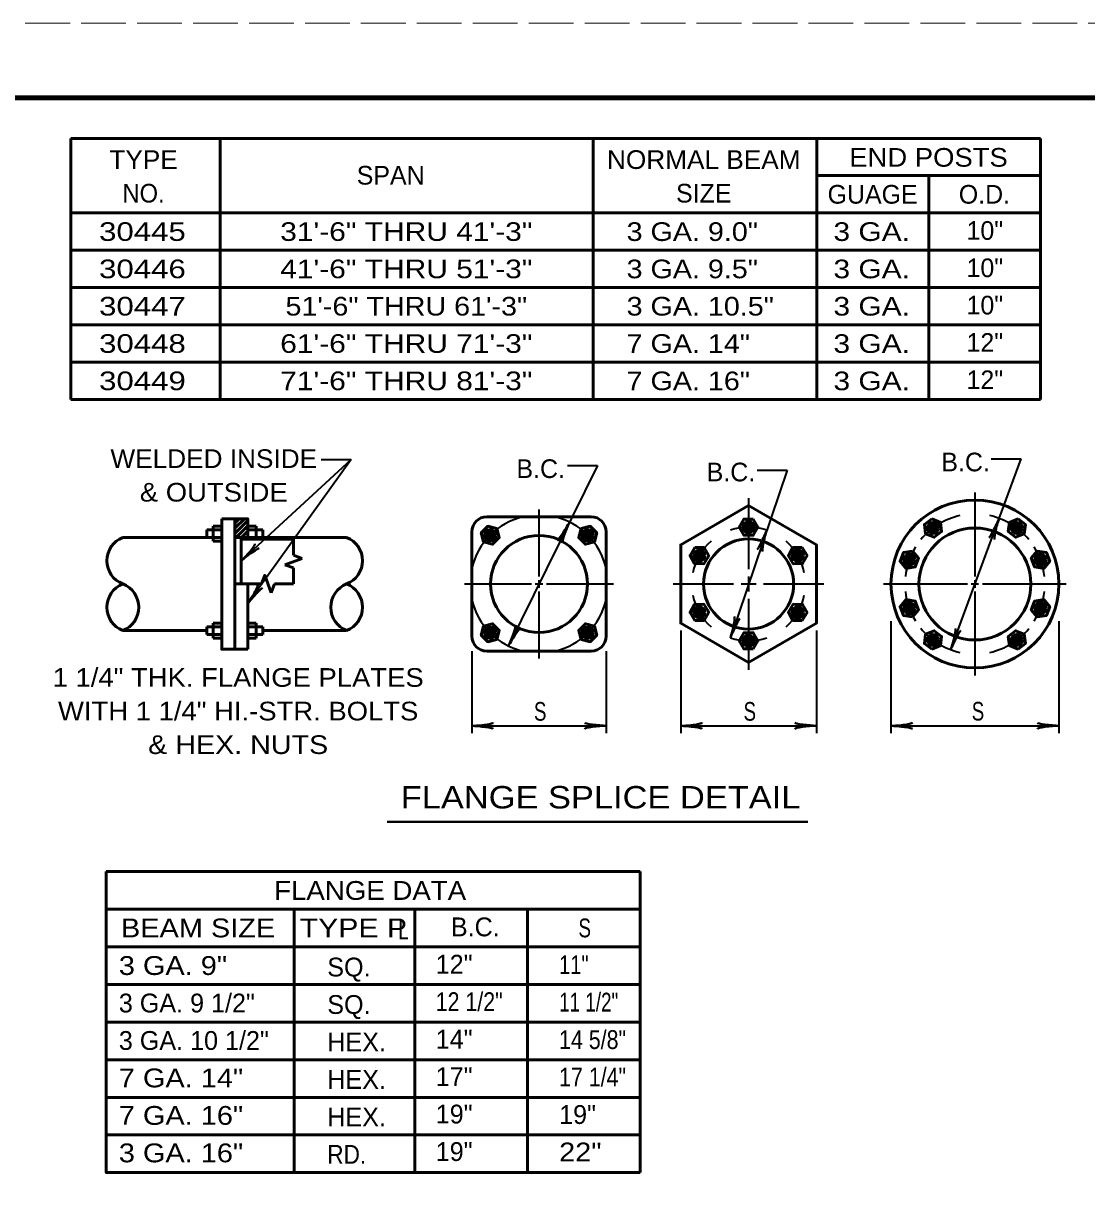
# Model space of a CAD drawing. Extents: x -7 to 673, y 0 to 440.
# Drawn here: x 398.1 to 540.7, y 285.1 to 440.3 of the extents above; entities that cross this region are included whole.
import ezdxf
from ezdxf.enums import TextEntityAlignment as Align

# ---------------------------------------------------------------- set-up
doc = ezdxf.new("R2010")
doc.units = 0
doc.linetypes.add('LONG_DASHED', pattern=[7.5, 6, -1.5])
for name, color, linetype, lineweight in [('1', 7, 'Continuous', 35), ('4', 7, 'Continuous', 53), ('61', 7, 'Continuous', 35)]:
    doc.layers.add(name, color=color, linetype=linetype, lineweight=lineweight)

msp = doc.modelspace()

# ---------------------------------------------------------------- hatches: boundary and pattern name
at = {"layer": '1'}
for points in [[(495.534, 372.06, 1), (495.146, 373.509, 1)], [(519.602, 372.071, 1), (520.515, 373.261, 1)], [(531.765, 372.071, 1), (530.852, 373.261, 1)], [(461.456, 371.707, 1), (459.956, 371.707, 1)], [(474.537, 371.707, 1), (473.037, 371.707, 1)], [(489.463, 368.768, 1), (488.022, 369.183, 1)], [(501.217, 368.768, 1), (502.658, 369.183, 1)], [(516.207, 368.105, 1), (517.572, 368.726, 1)], [(535.16, 368.105, 1), (533.794, 368.726, 1)], [(489.463, 361.564, 1), (488.022, 361.149, 1)], [(501.217, 361.564, 1), (502.658, 361.149, 1)], [(516.207, 362.226, 1), (517.572, 361.605, 1)], [(535.16, 362.226, 1), (533.794, 361.605, 1)], [(461.456, 358.625, 1), (459.956, 358.625, 1)], [(474.537, 358.625, 1), (473.037, 358.625, 1)], [(495.534, 358.272, 1), (495.146, 356.823, 1)], [(519.602, 358.261, 1), (520.515, 357.071, 1)], [(531.765, 358.261, 1), (530.852, 357.071, 1)]]:
    msp.add_hatch(color=256, dxfattribs=at).paths.add_polyline_path(points)

# ---------------------------------------------------------------- linework, layer by layer
at = {"layer": '1', "lineweight": 53}
for p, q in [((404.495, 424.874), (534.495, 424.874)), ((404.495, 424.874), (404.495, 389.874)), ((424.495, 424.874), (424.495, 389.874)), ((474.495, 424.874), (474.495, 389.874)), ((504.495, 424.874), (504.495, 389.874)), ((534.495, 424.874), (534.495, 389.874)), ((504.495, 419.874), (534.495, 419.874)), ((519.495, 419.874), (519.495, 389.874)), ((404.495, 414.874), (534.495, 414.874)), ((404.495, 409.874), (534.495, 409.874)), ((404.495, 404.874), (534.495, 404.874)), ((404.495, 399.874), (534.495, 399.874)), ((404.495, 394.874), (534.495, 394.874)), ((404.495, 389.874), (534.495, 389.874)), ((460.247, 374.166), (474.247, 374.166)), ((423.584, 372.916), (423.584, 370.916)), ((423.584, 372.916), (424.709, 372.916)), ((424.709, 373.916), (426.459, 373.916)), ((426.459, 373.336), (427.04, 373.916)), ((426.459, 372.628), (427.747, 373.916)), ((426.459, 371.921), (428.209, 373.671)), ((426.661, 371.416), (428.209, 372.964)), ((428.209, 372.916), (429.334, 372.916)), ((429.334, 372.916), (429.334, 371.166)), ((411.459, 371.416), (422.709, 371.416)), ((422.709, 372.416), (424.709, 372.416)), ((422.709, 372.416), (422.709, 371.416)), ((422.709, 371.416), (424.709, 371.416)), ((426.459, 371.416), (426.459, 356.416)), ((427.334, 365.166), (427.334, 371.416)), ((427.334, 371.166), (434.334, 371.166)), ((427.368, 371.416), (428.209, 372.257)), ((428.075, 371.416), (428.209, 371.55)), ((428.209, 372.416), (430.209, 372.416)), ((428.209, 371.416), (441.459, 371.416)), ((428.209, 371.416), (428.209, 371.166)), ((429.334, 371.416), (430.209, 371.416)), ((430.209, 372.416), (430.209, 371.416)), ((434.334, 371.166), (434.334, 369.02)), ((458.247, 358.166), (458.247, 372.166)), ((476.247, 358.166), (476.247, 372.166)), ((423.584, 370.916), (424.709, 370.916)), ((435.508, 368.593), (433.161, 367.739)), ((434.334, 369.02), (435.508, 368.593)), ((434.334, 367.312), (433.161, 367.739)), ((434.334, 367.312), (434.334, 365.166)), ((426.459, 365.166), (429.209, 365.166)), ((429.209, 365.166), (430.064, 365.166)), ((431.772, 365.166), (431.345, 363.993)), ((431.772, 365.166), (434.334, 365.166)), ((411.459, 358.916), (422.709, 358.916)), ((422.709, 359.416), (422.709, 358.416)), ((422.709, 359.416), (424.709, 359.416)), ((423.584, 359.916), (423.584, 357.916)), ((423.584, 359.916), (424.709, 359.916)), ((428.209, 359.916), (429.334, 359.916)), ((428.209, 359.416), (430.209, 359.416)), ((429.334, 359.916), (429.334, 357.916)), ((430.209, 359.416), (430.209, 358.416)), ((430.209, 358.916), (441.459, 358.916)), ((422.709, 358.416), (424.709, 358.416)), ((423.584, 357.916), (424.709, 357.916)), ((428.209, 358.416), (430.209, 358.416)), ((428.209, 357.916), (429.334, 357.916)), ((460.247, 356.166), (474.247, 356.166)), ((409.243, 326.625), (480.823, 326.625)), ((480.823, 326.625), (480.823, 286.305)), ((409.243, 321.585), (480.823, 321.585)), ((434.443, 321.585), (434.443, 286.305)), ((450.583, 321.585), (450.583, 286.305)), ((465.703, 321.585), (465.703, 286.305)), ((409.243, 316.545), (480.823, 316.545)), ((409.243, 311.505), (480.823, 311.505)), ((409.243, 306.465), (480.823, 306.465)), ((409.243, 301.425), (480.823, 301.425)), ((409.243, 296.385), (480.823, 296.385)), ((409.243, 291.345), (480.823, 291.345))]:
    msp.add_line(p, q, dxfattribs=at)
at = {"layer": '1'}
for p, q in [((522.438, 356.371), (531.871, 381.935)), ((527.871, 381.935), (531.871, 381.935)), ((427.334, 368.291), (442.059, 381.837)), ((442.059, 381.837), (428.209, 362.541)), ((438.059, 381.837), (442.059, 381.837)), ((475.082, 381.064), (463.169, 356.892)), ((471.082, 381.064), (475.082, 381.064)), ((500.493, 380.438), (492.904, 357.947)), ((496.493, 380.438), (500.493, 380.438)), ((525.683, 377.416), (525.683, 366.166)), ((495.34, 376.666), (495.34, 367.166)), ((467.247, 375.166), (467.247, 366.166)), ((457.247, 365.166), (466.247, 365.166)), ((466.747, 365.166), (467.747, 365.166)), ((467.247, 365.666), (467.247, 364.666)), ((468.247, 365.166), (477.247, 365.166)), ((485.247, 365.166), (493.34, 365.166)), ((494.34, 365.166), (496.34, 365.166)), ((495.34, 366.166), (495.34, 364.166)), ((497.34, 365.166), (505.433, 365.166)), ((513.433, 365.166), (524.683, 365.166)), ((525.183, 365.166), (526.183, 365.166)), ((525.683, 365.666), (525.683, 364.666)), ((526.683, 365.166), (537.933, 365.166)), ((467.247, 364.166), (467.247, 355.166)), ((525.683, 364.166), (525.683, 352.916)), ((495.34, 363.166), (495.34, 353.666)), ((514.433, 360.166), (514.433, 345.166)), ((536.933, 360.166), (536.933, 345.166)), ((486.247, 358.916), (486.247, 345.166)), ((504.433, 358.916), (504.433, 345.166)), ((458.247, 356.166), (458.247, 345.166)), ((476.247, 356.166), (476.247, 345.166)), ((458.247, 346.166), (476.247, 346.166)), ((486.247, 346.166), (504.433, 346.166)), ((514.433, 346.166), (536.933, 346.166))]:
    msp.add_line(p, q, dxfattribs=at)
at = {"layer": '1', "lineweight": 40}
msp.add_line((446.877, 333.316), (503.275, 333.316), dxfattribs=at)
at = {"layer": '1', "lineweight": 53}
for points in [[(495.34, 375.666), (486.247, 370.416), (486.247, 359.916), (495.34, 354.666), (504.433, 359.916), (504.433, 370.416)], [(426.459, 371.416), (426.459, 373.916), (428.209, 373.916), (428.209, 371.416)]]:
    msp.add_lwpolyline(points, close=True, dxfattribs=at)
for points in [[(424.709, 373.916), (424.709, 356.416), (428.209, 356.416)], [(428.209, 365.166), (428.209, 359.916), (428.209, 356.416)], [(430.064, 365.166), (430.491, 366.339), (431.345, 363.993)], [(409.243, 326.625), (409.243, 286.305), (480.823, 286.305)]]:
    msp.add_lwpolyline(points, dxfattribs=at)
for centre, radius in [((525.683, 365.166), 11.25), ((495.34, 372.784), 0.75), ((525.683, 365.166), 7.5), ((520.058, 372.666), 0.75), ((531.308, 372.666), 0.75), ((460.706, 371.707), 0.75), ((467.247, 365.166), 6.5), ((473.787, 371.707), 0.75), ((495.34, 365.166), 6.037), ((488.742, 368.975), 0.75), ((501.938, 368.975), 0.75), ((516.89, 368.416), 0.75), ((534.477, 368.416), 0.75), ((488.742, 361.357), 0.75), ((501.938, 361.357), 0.75), ((516.89, 361.916), 0.75), ((534.477, 361.916), 0.75), ((460.706, 358.625), 0.75), ((473.787, 358.625), 0.75), ((495.34, 357.547), 0.75), ((520.058, 357.666), 0.75), ((531.308, 357.666), 0.75)]:
    msp.add_circle(centre, radius, dxfattribs=at)
for centre, radius, start, end in [((460.247, 372.166), 2, 90, 180), ((474.247, 372.166), 2, 0, 90), ((412.696, 368.291), 3.361, 111.59181, 248.40819), ((440.223, 368.291), 3.361, 291.59181, 68.40819), ((412.696, 362.041), 3.361, 111.59181, 248.40819), ((410.223, 362.041), 3.361, 291.59181, 68.40819), ((442.696, 362.041), 3.361, 111.59181, 248.40819), ((440.223, 362.041), 3.361, 291.59181, 68.40819), ((460.247, 358.166), 2, 180, 270), ((474.247, 358.166), 2, 270, 0)]:
    msp.add_arc(centre, radius, start, end, dxfattribs=at)
at = {"layer": '1'}
for centre, radius, start, end in [((467.247, 365.166), 9.25, 103.35118, 166.64882), ((467.247, 365.166), 9.25, 13.35118, 76.64882), ((525.683, 365.166), 9.375, 102.31777, 140.46884), ((525.683, 365.166), 9.375, 39.53116, 77.68223), ((495.34, 365.166), 7.618, 71.35498, 108.64502), ((495.34, 365.166), 7.618, 131.35521, 168.64477), ((495.34, 365.166), 7.618, 11.35523, 48.64479), ((525.683, 365.166), 9.375, 148.00596, 173.8768), ((525.683, 365.166), 9.375, 6.1232, 31.99404), ((495.34, 365.166), 7.618, 191.35523, 228.64511), ((495.34, 365.166), 7.618, 311.35489, 348.64477), ((525.683, 365.166), 9.375, 186.1232, 211.70086), ((525.683, 365.166), 9.375, 328.06359, 353.8768), ((467.247, 365.166), 9.25, 193.35118, 256.64882), ((467.247, 365.166), 9.25, 283.35118, 346.64882), ((525.683, 365.166), 9.375, 219.22018, 257.68223), ((525.683, 365.166), 9.375, 282.31777, 320.54408), ((495.34, 365.166), 7.618, 251.3553, 288.6447)]:
    msp.add_arc(centre, radius, start, end, dxfattribs=at)
at = {"layer": '1', "lineweight": 40}
for centre, major_axis, ratio, start_param, end_param in [((470.639, 372.528), (0.934, 1.498), 0.07063, 3.1407148, 5.41811), ((470.639, 372.528), (0.934, 1.498), 0.07063, 3.1407148, 5.41811), ((471.09, 372.339), (0.649, 1.671), 0.122415, 0.8963533, 3.1415927), ((471.09, 372.339), (0.649, 1.671), 0.122415, 0.8963533, 3.1415927), ((528.342, 372.982), (0.773, 1.587), 0.07063, 3.1407148, 5.41811), ((528.342, 372.982), (0.773, 1.587), 0.07063, 3.1407148, 5.41811), ((528.81, 372.841), (0.472, 1.729), 0.122415, 0.8963533, 3.1415927), ((528.81, 372.841), (0.472, 1.729), 0.122415, 0.8963533, 3.1415927), ((497.217, 371.39), (-0.728, -1.608), 0.07063, 6.2823074, 8.5597026), ((497.217, 371.39), (-0.728, -1.608), 0.07063, 6.2823074, 8.5597026), ((497.689, 371.262), (0.423, 1.742), 0.122415, 0.8963533, 3.1415927), ((497.689, 371.262), (0.423, 1.742), 0.122415, 0.8963533, 3.1415927), ((427.95, 369.233), (-1.208, -1.324), 0.122415, 0.8963533, 3.1415927), ((427.95, 369.233), (-1.208, -1.324), 0.122415, 0.8963533, 3.1415927), ((428.302, 368.894), (1.412, 1.06), 0.07063, 6.2823074, 8.5597026), ((428.302, 368.894), (1.412, 1.06), 0.07063, 6.2823074, 8.5597026), ((428.621, 363.588), (-0.914, -1.542), 0.122415, 0.8963533, 3.1415927), ((429.035, 363.328), (1.167, 1.325), 0.07063, 6.2823074, 8.5597026), ((492.991, 359.07), (-0.423, -1.742), 0.122415, 0.8963533, 3.1415927), ((493.463, 358.941), (0.728, 1.608), 0.07063, 6.2823074, 8.5597026), ((463.403, 357.993), (-0.649, -1.671), 0.122415, 0.8963533, 3.1415927), ((463.854, 357.803), (-0.934, -1.498), 0.07063, 3.1407148, 5.41811), ((522.557, 357.491), (-0.472, -1.729), 0.122415, 0.8963533, 3.1415927), ((523.024, 357.349), (-0.773, -1.587), 0.07063, 3.1407148, 5.41811), ((459.338, 346.442), (-1.786, -0.156), 0.122415, 0.8963533, 3.1415927), ((459.338, 346.442), (-1.786, -0.156), 0.122415, 0.8963533, 3.1415927), ((475.126, 346.377), (1.756, -0.176), 0.07063, 3.1407148, 5.41811), ((475.126, 346.377), (1.756, -0.176), 0.07063, 3.1407148, 5.41811), ((487.338, 346.442), (-1.786, -0.156), 0.122415, 0.8963533, 3.1415927), ((487.338, 346.442), (-1.786, -0.156), 0.122415, 0.8963533, 3.1415927), ((503.313, 346.377), (1.756, -0.176), 0.07063, 3.1407148, 5.41811), ((503.313, 346.377), (1.756, -0.176), 0.07063, 3.1407148, 5.41811), ((515.524, 346.442), (-1.786, -0.156), 0.122415, 0.8963533, 3.1415927), ((535.813, 346.377), (1.756, -0.176), 0.07063, 3.1407148, 5.41811), ((459.367, 345.954), (-1.756, 0.176), 0.07063, 3.1407148, 5.41811), ((459.367, 345.954), (-1.756, 0.176), 0.07063, 3.1407148, 5.41811), ((475.156, 345.89), (1.786, 0.156), 0.122415, 0.8963533, 3.1415927), ((475.156, 345.89), (1.786, 0.156), 0.122415, 0.8963533, 3.1415927), ((487.367, 345.954), (-1.756, 0.176), 0.07063, 3.1407148, 5.41811), ((487.367, 345.954), (-1.756, 0.176), 0.07063, 3.1407148, 5.41811), ((503.342, 345.89), (1.786, 0.156), 0.122415, 0.8963533, 3.1415927), ((503.342, 345.89), (1.786, 0.156), 0.122415, 0.8963533, 3.1415927), ((515.554, 345.954), (-1.756, 0.176), 0.07063, 3.1407148, 5.41811), ((535.842, 345.89), (1.786, 0.156), 0.122415, 0.8963533, 3.1415927)]:
    msp.add_ellipse(centre, major_axis=major_axis, ratio=ratio, start_param=start_param, end_param=end_param, dxfattribs=at)
at = {"layer": '4'}
for points in [[(461.59, 372.59), (461.913, 371.383), (461.029, 370.499), (459.822, 370.823), (459.499, 372.03), (460.382, 372.914)], [(472.904, 372.59), (472.58, 371.383), (473.464, 370.499), (474.671, 370.823), (474.995, 372.03), (474.111, 372.914)], [(495.965, 373.866), (494.716, 373.867), (494.09, 372.785), (494.714, 371.702), (495.964, 371.701), (496.59, 372.784)], [(519.894, 373.905), (521.049, 373.427), (521.213, 372.188), (520.222, 371.427), (519.067, 371.904), (518.903, 373.144)], [(531.472, 373.905), (530.317, 373.427), (530.153, 372.188), (531.145, 371.427), (532.3, 371.904), (532.463, 373.144)], [(488.137, 370.069), (487.493, 368.998), (488.097, 367.904), (489.347, 367.881), (489.992, 368.952), (489.387, 370.046)], [(502.543, 370.069), (503.187, 368.998), (502.583, 367.904), (501.333, 367.881), (500.688, 368.952), (501.293, 370.046)], [(517.328, 369.586), (518.122, 368.621), (517.684, 367.451), (516.451, 367.245), (515.657, 368.211), (516.095, 369.381)], [(534.038, 369.586), (533.244, 368.621), (533.683, 367.451), (534.916, 367.245), (535.71, 368.211), (535.271, 369.381)], [(488.137, 360.263), (487.493, 361.333), (488.097, 362.427), (489.347, 362.45), (489.992, 361.38), (489.387, 360.286)], [(502.543, 360.263), (503.187, 361.333), (502.583, 362.427), (501.333, 362.45), (500.688, 361.38), (501.293, 360.286)], [(517.328, 360.745), (518.122, 361.71), (517.684, 362.881), (516.451, 363.086), (515.657, 362.121), (516.095, 360.951)], [(534.038, 360.745), (533.244, 361.71), (533.683, 362.881), (534.916, 363.086), (535.71, 362.121), (535.271, 360.951)], [(461.59, 357.741), (461.913, 358.949), (461.029, 359.832), (459.822, 359.509), (459.499, 358.302), (460.382, 357.418)], [(472.904, 357.741), (472.58, 358.949), (473.464, 359.832), (474.671, 359.509), (474.995, 358.302), (474.111, 357.418)], [(495.965, 356.465), (494.716, 356.465), (494.09, 357.547), (494.714, 358.63), (495.964, 358.63), (496.59, 357.548)], [(519.894, 356.427), (521.049, 356.904), (521.213, 358.144), (520.222, 358.905), (519.067, 358.427), (518.903, 357.188)], [(531.472, 356.427), (530.317, 356.904), (530.153, 358.144), (531.145, 358.905), (532.3, 358.427), (532.463, 357.188)]]:
    msp.add_lwpolyline(points, close=True, dxfattribs=at)
at = {"layer": '61', "linetype": 'LONG_DASHED', "lineweight": 13}
msp.add_line((-6.62, 440.305), (673.4, 440.305), dxfattribs=at)
msp.add_line((-6.62, 440.305), (673.4, 440.305), dxfattribs=at)
at = {"layer": '61', "lineweight": 158}
msp.add_lwpolyline([(662.42, 430.305), (23.38, 430.305), (23.38, 10.285)], dxfattribs=at)
msp.add_lwpolyline([(662.42, 430.305), (23.38, 430.305), (23.38, 10.285)], dxfattribs=at)

# ---------------------------------------------------------------- texts
at = {"layer": '1'}
for s, height, width, p in [('TYPE', 2.5, 1.05, (414.238, 420.776)), ('NORMAL BEAM', 2.5, 1.05, (489.335, 420.776)), ('END POSTS', 2.5, 1.1, (519.463, 421.075)), ('NO.', 2.5, 0.95, (414.238, 416.276)), ('30445', 2.5, 1.25, (414.088, 411.133)), ('31\'-6" THRU 41\'-3"', 2.5, 1.2, (449.463, 411.133)), ('30446', 2.5, 1.25, (414.088, 406.133)), ('41\'-6" THRU 51\'-3"', 2.5, 1.2, (449.463, 406.133)), ('30447', 2.5, 1.25, (414.088, 401.133)), ('51\'-6" THRU 61\'-3"', 2.5, 1.15, (449.463, 401.133)), ('30448', 2.5, 1.25, (414.088, 396.133)), ('61\'-6" THRU 71\'-3"', 2.5, 1.2, (449.463, 396.133)), ('30449', 2.5, 1.25, (414.088, 391.133)), ('71\'-6" THRU 81\'-3"', 2.5, 1.2, (449.463, 391.133)), ('WELDED INSIDE', 2.5, 1.05, (423.651, 380.709)), ('& OUTSIDE', 2.5, 1.1, (423.651, 376.209)), ('1 1/4" THK. FLANGE PLATES', 2.5, 1.1, (426.922, 351.39)), ('WITH 1 1/4" HI.-STR. BOLTS', 2.5, 1.1, (426.922, 346.89)), ('S', 2.5, 0.75, (467.407, 346.849)), ('S', 2.5, 0.75, (495.506, 346.849)), ('S', 2.5, 0.75, (526.093, 346.872)), ('& HEX. NUTS', 2.5, 1.15, (426.922, 342.39)), ('FLANGE SPLICE DETAIL', 3, 1.15, (475.504, 335.097)), ('FLANGE DATA', 2.52, 1.1, (444.612, 322.845)), ('BEAM SIZE', 2.52, 1.15, (421.545, 317.825)), ('TYPE P', 2.52, 1.2, (442.367, 317.825)), ('L', 2.52, 0.75, (449.078, 317.545)), ('S', 2.52, 0.75, (473.377, 317.825))]:
    msp.add_text(s, height=height, dxfattribs=dict(at, width=width)).set_placement(p, align=Align.CENTER)
for s, height, p in [('SPAN', 2.5, (447.364, 418.676)), ('SIZE', 2.5, (489.335, 416.276)), ('GUAGE', 2.5, (511.969, 416.127)), ('O.D.', 2.5, (526.958, 416.127)), ('B.C.', 2.5, (467.476, 379.367)), ('B.C.', 2.5, (524.431, 380.262)), ('B.C.', 2.5, (492.972, 378.92)), ('B.C.', 2.52, (458.707, 317.965))]:
    msp.add_text(s, height=height, dxfattribs=at).set_placement(p, align=Align.CENTER)
for s, height, width, p in [('3 GA. 9.0"', 2.5, 1.15, (478.992, 411.128)), ('3 GA.', 2.5, 1.2, (506.722, 411.128)), ('3 GA. 9.5"', 2.5, 1.15, (478.992, 406.128)), ('3 GA.', 2.5, 1.2, (506.722, 406.128)), ('3 GA. 10.5"', 2.5, 1.15, (478.992, 401.128)), ('3 GA.', 2.5, 1.2, (506.722, 401.128)), ('7 GA. 14"', 2.5, 1.15, (478.992, 396.128)), ('3 GA.', 2.5, 1.2, (506.722, 396.128)), ('7 GA. 16"', 2.5, 1.15, (478.992, 391.128)), ('3 GA.', 2.5, 1.2, (506.722, 391.128)), ('3 GA. 9"', 2.52, 1.15, (410.923, 312.785)), ('11"', 2.52, 0.8, (469.943, 312.905)), ('12 1/2"', 2.52, 0.85, (453.403, 307.945)), ('11 1/2"', 2.52, 0.75, (469.943, 307.885)), ('14 5/8"', 2.52, 0.85, (469.943, 302.865)), ('7 GA. 14"', 2.52, 1.15, (410.923, 297.725)), ('17 1/4"', 2.52, 0.85, (469.943, 297.845)), ('7 GA. 16"', 2.52, 1.15, (410.923, 292.705)), ('22"', 2.52, 1.15, (469.943, 287.805)), ('3 GA. 16"', 2.52, 1.15, (410.923, 287.685)), ('RD.', 2.52, 0.9, (438.863, 287.485))]:
    msp.add_text(s, height=height, dxfattribs=dict(at, width=width)).set_placement(p)
for s, height, p in [('10"', 2.5, (524.56, 411.278)), ('10"', 2.5, (524.56, 406.278)), ('10"', 2.5, (524.56, 401.278)), ('12"', 2.5, (524.56, 396.278)), ('12"', 2.5, (524.56, 391.278)), ('SQ.', 2.52, (438.863, 312.585)), ('12"', 2.52, (453.403, 312.965)), ('3 GA. 9 1/2"', 2.52, (410.923, 307.765)), ('SQ.', 2.52, (438.863, 307.565)), ('3 GA. 10 1/2"', 2.52, (410.923, 302.745)), ('HEX.', 2.52, (438.863, 302.545)), ('14"', 2.52, (453.403, 302.925)), ('HEX.', 2.52, (438.863, 297.525)), ('17"', 2.52, (453.403, 297.905)), ('HEX.', 2.52, (438.863, 292.505)), ('19"', 2.52, (453.403, 292.885)), ('19"', 2.52, (469.943, 292.825)), ('19"', 2.52, (453.403, 287.865))]:
    msp.add_text(s, height=height, dxfattribs=at).set_placement(p)

doc.saveas('drawing.dxf')
